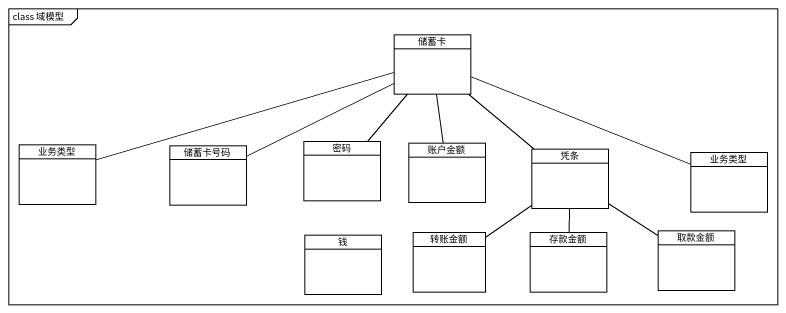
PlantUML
@startuml
mainframe class 域模型
hide circle
hide empty members
class 储蓄卡
class 业务类型
class 储蓄卡号码
class 密码
class 账户金额
class 凭条
class "业务类型" as 业务类型_2
class 钱
class 转账金额
class 存款金额
class 取款金额
储蓄卡 -left- 业务类型
储蓄卡 -left- 储蓄卡号码
储蓄卡 -- 密码
储蓄卡 -- 账户金额
储蓄卡 -- 凭条
储蓄卡 -right- 业务类型_2
凭条 -- 转账金额
凭条 -- 存款金额
凭条 -- 取款金额
@enduml
